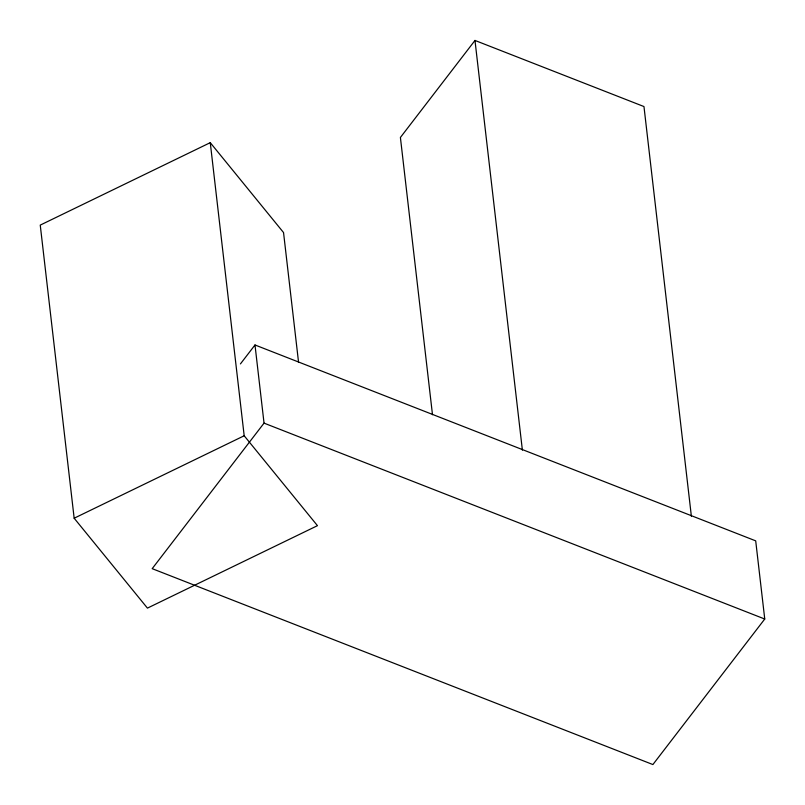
<?xml version="1.0" encoding="UTF-8"?>
<svg xmlns="http://www.w3.org/2000/svg" width="805" height="805" viewBox="0 0 805 805"><rect width="100%" height="100%" fill="white"/><g stroke="black" fill="none" stroke-linecap="round" stroke-linejoin="round"><path stroke-width="1.21" d="M691.374 516.246L643.97 106.552L474.98 40.441L400.407 137.464L432.496 414.756M240.433 363.91L254.994 344.973L755.704 540.859L764.75 619.025L652.895 764.559L152.185 568.662L264.04 423.128L254.994 344.973M210.266 142.656L40.25 225.108L74.161 518.219L147.436 608.117L317.462 525.665L244.187 435.767L210.266 142.656L283.541 232.554L298.554 362.27M74.161 518.219L244.187 435.767M264.04 423.128L764.75 619.025M474.98 40.441L522.385 450.136"/></g></svg>
